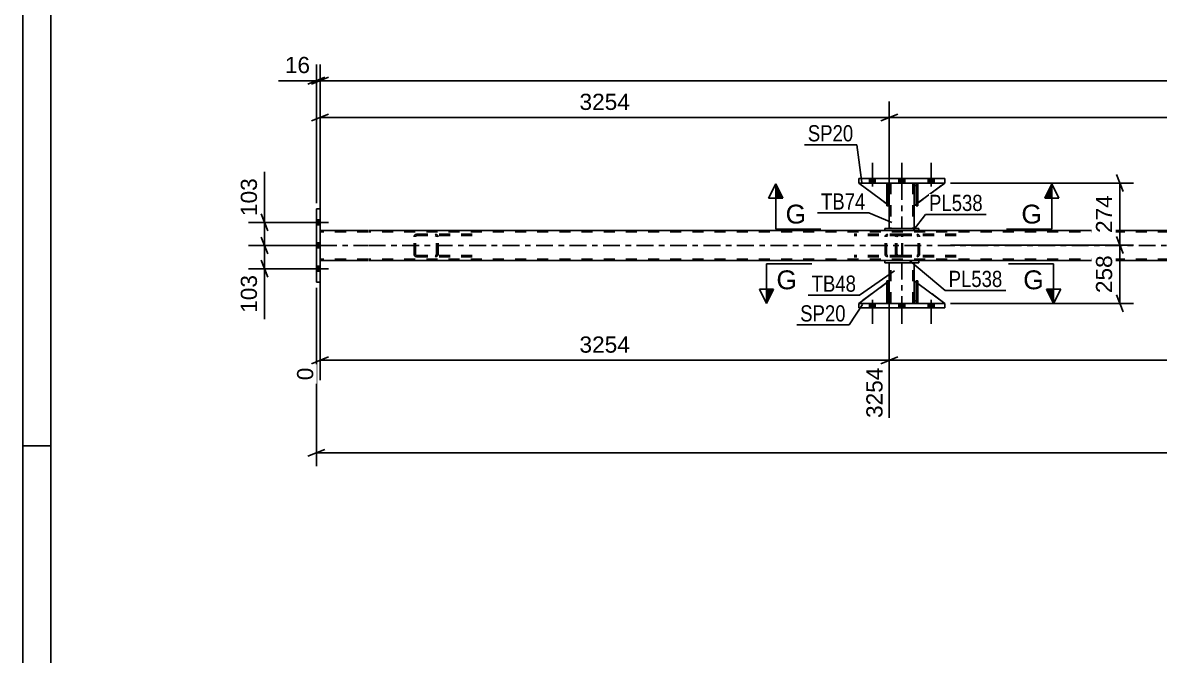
# Model space of a CAD drawing. Header units: millimetres. Extents: x -111 to 730, y -400 to 194.
# Drawn here: x -111.3 to 89.6, y -287.8 to -175.8 of the extents above; entities that cross this region are included whole.
import ezdxf

# ---------------------------------------------------------------- set-up
doc = ezdxf.new("R2010")
doc.units = ezdxf.units.MM
doc.linetypes.add('DXK_LINE_DOT2', pattern=[3.9198, 1.9599, -1.9599])
doc.linetypes.add('DXK_LINE_DOT3', pattern=[5.9187, 2.979, -0.9799, 0.9799, -0.9799])
doc.styles.add('Arial', font='ARIAL.TTF', dxfattribs={"height": 0.2})
doc.styles.add('Arial Narrow', font='ARIALN.TTF', dxfattribs={"height": 0.2})

# ---------------------------------------------------------------- blocks, each defined once
blk = doc.blocks.new('Unknown-203724211-1113')
at = {"color": 5, "linetype": 'Continuous'}
for p, q in [((-111.33, 194.3), (-111.33, -399.7)), ((-106.33, 189.3), (-106.33, -394.7)), ((-106.33, -250.7), (-111.33, -250.7))]:
    blk.add_line(p, q, dxfattribs=at)
blk = doc.blocks.new('Part-203724211-2273 - 2267')
at = {"color": 2, "linetype": 'Continuous'}
for p, q in [((47.1, -212.22), (41.1, -212.22)), ((41.1, -212.62), (41.1, -212.22)), ((47.1, -212.62), (41.1, -212.62)), ((47.1, -212.22), (47.1, -212.62))]:
    blk.add_line(p, q, dxfattribs=at)
blk = doc.blocks.new('Bolt-203724211-2276 - 2267')
at = {"linetype": 'Continuous'}
for points in [[(-58.76, -211.6), (-58.76, -210.72), (-59.4, -210.72), (-59.4, -211.6)], [(-58.76, -211.6), (-58.76, -210.72), (-59.4, -210.72), (-59.4, -211.6)], [(-58.76, -211.6), (-58.76, -210.72), (-59.4, -210.72), (-59.4, -211.6)], [(-58.76, -215.68), (-58.76, -214.8), (-59.4, -214.8), (-59.4, -215.68)], [(-58.76, -215.68), (-58.76, -214.8), (-59.4, -214.8), (-59.4, -215.68)], [(-58.76, -219.8), (-58.76, -218.92), (-59.4, -218.92), (-59.4, -219.8)], [(-58.76, -219.8), (-58.76, -218.92), (-59.4, -218.92), (-59.4, -219.8)], [(-58.76, -219.8), (-58.76, -218.92), (-59.4, -218.92), (-59.4, -219.8)]]:
    blk.add_hatch(color=1, dxfattribs=at).paths.add_polyline_path(points)
at = {"color": 1, "linetype": 'Continuous'}
for p, q in [((-59.4, -210.72), (-58.76, -210.72)), ((-59.4, -210.72), (-58.76, -210.72)), ((-59.4, -210.72), (-58.76, -210.72)), ((-60.56, -211.16), (-57.24, -211.16)), ((-60.56, -211.16), (-57.24, -211.16)), ((-60.56, -211.16), (-57.24, -211.16)), ((-59.4, -211.6), (-58.76, -211.6)), ((-59.4, -211.6), (-58.76, -211.6)), ((-59.4, -211.6), (-58.76, -211.6)), ((-59.4, -214.8), (-58.76, -214.8)), ((-59.4, -214.8), (-58.76, -214.8)), ((-60.56, -215.24), (-57.24, -215.24)), ((-60.56, -215.24), (-57.24, -215.24)), ((-59.4, -215.68), (-58.76, -215.68)), ((-59.4, -215.68), (-58.76, -215.68)), ((-59.4, -218.92), (-58.76, -218.92)), ((-59.4, -218.92), (-58.76, -218.92)), ((-59.4, -218.92), (-58.76, -218.92)), ((-60.56, -219.36), (-57.24, -219.36)), ((-60.56, -219.36), (-57.24, -219.36)), ((-60.56, -219.36), (-57.24, -219.36)), ((-59.4, -219.8), (-58.76, -219.8)), ((-59.4, -219.8), (-58.76, -219.8)), ((-59.4, -219.8), (-58.76, -219.8))]:
    blk.add_line(p, q, dxfattribs=at)
blk = doc.blocks.new('Bolt-203724211-2328 - 2267')
at = {"linetype": 'Continuous'}
for points in [[(39.42, -203.42), (38.38, -203.42), (38.38, -204.22), (39.42, -204.22)], [(39.42, -203.42), (38.38, -203.42), (38.38, -204.22), (39.42, -204.22)], [(39.42, -203.42), (38.38, -203.42), (38.38, -204.22), (39.42, -204.22)], [(44.62, -203.42), (43.58, -203.42), (43.58, -204.22), (44.62, -204.22)], [(44.62, -203.42), (43.58, -203.42), (43.58, -204.22), (44.62, -204.22)], [(49.82, -203.42), (48.78, -203.42), (48.78, -204.22), (49.82, -204.22)], [(49.82, -203.42), (48.78, -203.42), (48.78, -204.22), (49.82, -204.22)], [(49.82, -203.42), (48.78, -203.42), (48.78, -204.22), (49.82, -204.22)]]:
    blk.add_hatch(color=1, dxfattribs=at).paths.add_polyline_path(points)
at = {"color": 1, "linetype": 'Continuous'}
for p, q in [((38.9, -204.82), (38.9, -200.62)), ((38.9, -204.82), (38.9, -200.62)), ((38.9, -204.82), (38.9, -200.62)), ((44.1, -204.82), (44.1, -200.62)), ((44.1, -204.82), (44.1, -200.62)), ((49.3, -204.82), (49.3, -200.62)), ((49.3, -204.82), (49.3, -200.62)), ((49.3, -204.82), (49.3, -200.62)), ((38.38, -204.22), (38.38, -203.42)), ((38.38, -204.22), (38.38, -203.42)), ((38.38, -204.22), (38.38, -203.42)), ((39.42, -204.22), (39.42, -203.42)), ((39.42, -204.22), (39.42, -203.42)), ((39.42, -204.22), (39.42, -203.42)), ((43.58, -204.22), (43.58, -203.42)), ((43.58, -204.22), (43.58, -203.42)), ((44.62, -204.22), (44.62, -203.42)), ((44.62, -204.22), (44.62, -203.42)), ((48.78, -204.22), (48.78, -203.42)), ((48.78, -204.22), (48.78, -203.42)), ((48.78, -204.22), (48.78, -203.42)), ((49.82, -204.22), (49.82, -203.42)), ((49.82, -204.22), (49.82, -203.42)), ((49.82, -204.22), (49.82, -203.42))]:
    blk.add_line(p, q, dxfattribs=at)
blk = doc.blocks.new('Part-203724211-2423 - 2267')
at = {"color": 2, "linetype": 'Continuous'}
for p, q in [((41.9, -204.22), (41.9, -204.82)), ((46.3, -204.22), (46.3, -204.82)), ((41.9, -208.22), (41.9, -212.22)), ((46.3, -208.22), (46.3, -212.22))]:
    blk.add_line(p, q, dxfattribs=at)
at = {"color": 7, "linetype": 'DXK_LINE_DOT2'}
for p, q in [((46.3, -204.22), (41.9, -204.22)), ((41.9, -204.82), (41.9, -208.22)), ((42.14, -204.22), (42.14, -212.22)), ((46.06, -204.22), (46.06, -212.22)), ((46.3, -204.82), (46.3, -208.22)), ((46.3, -212.22), (41.9, -212.22))]:
    blk.add_line(p, q, dxfattribs=at)
at = {"color": 7, "linetype": 'DXK_LINE_DOT3'}
blk.add_line((44.1, -204.22), (44.1, -212.22), dxfattribs=at)
blk = doc.blocks.new('Part-203724211-2353 - 2267')
at = {"color": 7, "linetype": 'DXK_LINE_DOT2'}
for p, q in [((46.9, -204.22), (46.3, -204.82)), ((46.3, -208.22), (51.7, -204.22)), ((46.3, -204.82), (46.3, -208.22)), ((51.7, -204.22), (46.9, -204.22))]:
    blk.add_line(p, q, dxfattribs=at)
blk = doc.blocks.new('Part-203724211-2283 - 2267')
at = {"color": 7, "linetype": 'DXK_LINE_DOT2'}
for p, q in [((-42.1, -213.56), (-42.14, -213.74)), ((-42.14, -216.78), (-42.14, -213.74)), ((-41.89, -213.74), (-41.87, -213.65)), ((-41.89, -216.78), (-41.89, -213.74)), ((-41.87, -213.65), (-41.81, -213.57)), ((-41.63, -213.26), (-41.83, -213.3)), ((-41.81, -213.57), (-41.73, -213.52)), ((-41.73, -213.52), (-41.63, -213.5)), ((-41.63, -213.26), (-31.4, -213.26)), ((-41.63, -213.5), (-31.4, -213.5)), ((-38.2, -213.3), (-38.4, -213.26)), ((-38.4, -213.5), (-38.3, -213.52)), ((-38.3, -213.52), (-38.22, -213.57)), ((-38.22, -213.57), (-38.16, -213.65)), ((-38.16, -213.65), (-38.14, -213.74)), ((-38.14, -216.78), (-38.14, -213.74)), ((-37.89, -213.74), (-37.93, -213.56)), ((-37.89, -216.78), (-37.89, -213.74)), ((-42.14, -216.78), (-42.1, -216.96)), ((-41.87, -216.87), (-41.89, -216.78)), ((-41.81, -216.95), (-41.87, -216.87)), ((-41.73, -217), (-41.81, -216.95)), ((-41.63, -217.02), (-41.73, -217)), ((-41.63, -217.02), (-31.4, -217.02)), ((-38.3, -217), (-38.4, -217.02)), ((-38.22, -216.95), (-38.3, -217)), ((-38.16, -216.87), (-38.22, -216.95)), ((-38.14, -216.78), (-38.16, -216.87)), ((-37.93, -216.96), (-37.89, -216.78)), ((-41.83, -217.22), (-41.63, -217.26)), ((-41.63, -217.26), (-31.4, -217.26)), ((-38.4, -217.26), (-38.2, -217.22))]:
    blk.add_line(p, q, dxfattribs=at)
for centre, start, end in [((-41.65, -213.76), 110.7583, 155.68), ((-38.38, -213.76), 24.32, 69.2417), ((-41.65, -216.76), 204.32, 249.2417), ((-38.38, -216.76), 290.7583, 335.68)]:
    blk.add_arc(centre, 0.496, start, end, dxfattribs=at)
blk = doc.blocks.new('Part-203724211-2284 - 2267')
at = {"color": 2, "linetype": 'Continuous'}
for p, q in [((-50.24, -212.62), (-58.76, -212.62)), ((41.1, -212.62), (-50.14, -212.62)), ((608.77, -212.62), (47.1, -212.62)), ((-50.24, -217.9), (-58.76, -217.9)), ((41.1, -217.9), (-50.14, -217.9)), ((211.36, -217.9), (47.1, -217.9))]:
    blk.add_line(p, q, dxfattribs=at)
at = {"color": 7, "linetype": 'DXK_LINE_DOT2'}
for p, q in [((-58.76, -217.9), (-58.76, -212.62)), ((-50.24, -212.86), (-58.76, -212.86)), ((608.77, -212.86), (-50.14, -212.86)), ((47.1, -212.62), (41.1, -212.62)), ((-50.24, -217.66), (-58.76, -217.66)), ((608.77, -217.66), (-50.14, -217.66)), ((47.1, -217.9), (41.1, -217.9))]:
    blk.add_line(p, q, dxfattribs=at)
at = {"color": 7, "linetype": 'DXK_LINE_DOT3'}
for p, q in [((-58.76, -215.26), (-50.24, -215.26)), ((-50.14, -215.26), (608.77, -215.26))]:
    blk.add_line(p, q, dxfattribs=at)
blk = doc.blocks.new('Part-203724211-2305 - 2267')
at = {"color": 2, "linetype": 'Continuous'}
for p, q in [((46.97, -204.22), (46.65, -204.22)), ((46.65, -204.22), (46.65, -208.22)), ((46.97, -204.22), (46.97, -204.22)), ((46.97, -204.22), (46.97, -208.22)), ((46.97, -208.22), (46.65, -208.22))]:
    blk.add_line(p, q, dxfattribs=at)
at = {"color": 7, "linetype": 'DXK_LINE_DOT2'}
for p, q in [((46.65, -204.22), (46.65, -204.82)), ((46.65, -204.22), (46.65, -204.22)), ((46.97, -204.82), (46.65, -204.82)), ((46.65, -204.82), (46.65, -208.22)), ((46.97, -204.82), (46.97, -204.22)), ((46.97, -204.22), (46.97, -204.22)), ((46.97, -208.22), (46.97, -204.82))]:
    blk.add_line(p, q, dxfattribs=at)
blk = doc.blocks.new('Part-203724211-2307 - 2267')
at = {"color": 7, "linetype": 'DXK_LINE_DOT2'}
for p, q in [((46.65, -204.82), (46.65, -204.22)), ((46.65, -204.22), (46.65, -204.22)), ((46.65, -204.22), (46.65, -208.22)), ((46.65, -204.22), (46.97, -204.22)), ((46.65, -208.22), (46.65, -204.82)), ((46.65, -204.82), (46.97, -204.82)), ((46.97, -204.22), (46.97, -204.82)), ((46.97, -208.22), (46.97, -204.22)), ((46.97, -204.82), (46.97, -208.22)), ((46.65, -208.22), (46.97, -208.22))]:
    blk.add_line(p, q, dxfattribs=at)
blk = doc.blocks.new('Part-203724211-2308 - 2267')
at = {"color": 2, "linetype": 'Continuous'}
for p, q in [((41.45, -207.89), (36.5, -204.22)), ((41.45, -204.37), (41.3, -204.22)), ((41.9, -204.82), (41.77, -204.69)), ((41.9, -204.82), (41.9, -204.82)), ((41.9, -208.22), (41.9, -204.82)), ((41.77, -208.13), (41.9, -208.22)), ((41.9, -208.22), (41.9, -208.22))]:
    blk.add_line(p, q, dxfattribs=at)
at = {"color": 7, "linetype": 'DXK_LINE_DOT2'}
for p, q in [((41.3, -204.22), (36.5, -204.22)), ((36.5, -204.22), (36.5, -204.22)), ((41.3, -204.22), (41.9, -204.82)), ((41.77, -204.69), (41.45, -204.37)), ((41.9, -204.82), (41.9, -208.22)), ((41.77, -208.13), (41.45, -207.89))]:
    blk.add_line(p, q, dxfattribs=at)
blk = doc.blocks.new('Part-203724211-2315 - 2267')
at = {"color": 7, "linetype": 'DXK_LINE_DOT2'}
for p, q in [((43.98, -213.26), (35.66, -213.26)), ((43.98, -213.5), (35.66, -213.5)), ((41.19, -213.56), (41.15, -213.74)), ((41.15, -216.78), (41.15, -213.74)), ((41.4, -213.74), (41.42, -213.65)), ((41.4, -216.78), (41.4, -213.74)), ((41.42, -213.65), (41.48, -213.57)), ((41.65, -213.26), (41.46, -213.3)), ((41.48, -213.57), (41.56, -213.52)), ((41.56, -213.52), (41.65, -213.5)), ((42.99, -213.5), (42.99, -213.26)), ((44.09, -213.3), (43.98, -213.26)), ((43.98, -213.5), (44.03, -213.52)), ((44.03, -213.52), (44.08, -213.57)), ((44.08, -213.57), (44.11, -213.65)), ((44.17, -213.4), (44.09, -213.3)), ((44.11, -213.65), (44.12, -213.74)), ((44.12, -216.78), (44.12, -213.74)), ((44.23, -213.56), (44.17, -213.4)), ((44.25, -213.74), (44.23, -213.56)), ((44.25, -216.78), (44.25, -213.74)), ((43.98, -217.02), (35.66, -217.02)), ((41.15, -216.78), (41.19, -216.96)), ((41.42, -216.87), (41.4, -216.78)), ((41.48, -216.95), (41.42, -216.87)), ((41.56, -217), (41.48, -216.95)), ((41.65, -217.02), (41.56, -217)), ((42.99, -217.26), (42.99, -217.02)), ((44.03, -217), (43.98, -217.02)), ((44.08, -216.95), (44.03, -217)), ((44.11, -216.87), (44.08, -216.95)), ((44.12, -216.78), (44.11, -216.87)), ((44.17, -217.12), (44.23, -216.96)), ((44.23, -216.96), (44.25, -216.78)), ((43.98, -217.26), (35.66, -217.26)), ((41.46, -217.22), (41.65, -217.26)), ((43.98, -217.26), (44.09, -217.22)), ((44.09, -217.22), (44.17, -217.12))]:
    blk.add_line(p, q, dxfattribs=at)
for centre, start, end in [((41.64, -213.76), 111.1943, 156.1508), ((41.64, -216.77), 203.8492, 248.8057)]:
    blk.add_arc(centre, 0.492, start, end, dxfattribs=at)
blk = doc.blocks.new('Bolt-203724211-2322 - 2267')
at = {"linetype": 'Continuous'}
for points in [[(38.38, -226.3), (39.42, -226.3), (39.42, -225.5), (38.38, -225.5)], [(38.38, -226.3), (39.42, -226.3), (39.42, -225.5), (38.38, -225.5)], [(38.38, -226.3), (39.42, -226.3), (39.42, -225.5), (38.38, -225.5)], [(43.58, -226.3), (44.62, -226.3), (44.62, -225.5), (43.58, -225.5)], [(43.58, -226.3), (44.62, -226.3), (44.62, -225.5), (43.58, -225.5)], [(48.78, -226.3), (49.82, -226.3), (49.82, -225.5), (48.78, -225.5)], [(48.78, -226.3), (49.82, -226.3), (49.82, -225.5), (48.78, -225.5)], [(48.78, -226.3), (49.82, -226.3), (49.82, -225.5), (48.78, -225.5)]]:
    blk.add_hatch(color=1, dxfattribs=at).paths.add_polyline_path(points)
at = {"color": 1, "linetype": 'Continuous'}
for p, q in [((38.9, -224.9), (38.9, -229.1)), ((38.9, -224.9), (38.9, -229.1)), ((38.9, -224.9), (38.9, -229.1)), ((44.1, -224.9), (44.1, -229.1)), ((44.1, -224.9), (44.1, -229.1)), ((49.3, -224.9), (49.3, -229.1)), ((49.3, -224.9), (49.3, -229.1)), ((49.3, -224.9), (49.3, -229.1)), ((38.38, -225.5), (38.38, -226.3)), ((38.38, -225.5), (38.38, -226.3)), ((38.38, -225.5), (38.38, -226.3)), ((39.42, -225.5), (39.42, -226.3)), ((39.42, -225.5), (39.42, -226.3)), ((39.42, -225.5), (39.42, -226.3)), ((43.58, -225.5), (43.58, -226.3)), ((43.58, -225.5), (43.58, -226.3)), ((44.62, -225.5), (44.62, -226.3)), ((44.62, -225.5), (44.62, -226.3)), ((48.78, -225.5), (48.78, -226.3)), ((48.78, -225.5), (48.78, -226.3)), ((48.78, -225.5), (48.78, -226.3)), ((49.82, -225.5), (49.82, -226.3)), ((49.82, -225.5), (49.82, -226.3)), ((49.82, -225.5), (49.82, -226.3))]:
    blk.add_line(p, q, dxfattribs=at)
blk = doc.blocks.new('Part-203724211-2351 - 2267')
at = {"color": 7, "linetype": 'DXK_LINE_DOT2'}
for p, q in [((41.9, -208.22), (36.5, -204.22)), ((36.5, -204.22), (41.3, -204.22)), ((41.3, -204.22), (41.9, -204.82)), ((41.9, -204.82), (41.3, -204.22)), ((41.9, -204.82), (41.9, -208.22)), ((41.9, -204.82), (41.9, -204.82)), ((41.9, -204.82), (41.9, -208.22))]:
    blk.add_line(p, q, dxfattribs=at)
blk = doc.blocks.new('Part-203724211-2427 - 2267')
at = {"color": 2, "linetype": 'Continuous'}
for p, q in [((46.3, -224.9), (46.3, -221.5)), ((46.3, -221.5), (46.65, -221.76)), ((51.7, -225.5), (46.97, -222)), ((46.65, -225.25), (46.3, -224.9))]:
    blk.add_line(p, q, dxfattribs=at)
at = {"color": 7, "linetype": 'DXK_LINE_DOT2'}
for p, q in [((46.97, -222), (46.65, -221.76)), ((46.65, -225.25), (46.9, -225.5)), ((46.9, -225.5), (51.7, -225.5))]:
    blk.add_line(p, q, dxfattribs=at)
blk = doc.blocks.new('Part-203724211-2363 - 2267')
at = {"color": 2, "linetype": 'Continuous'}
for p, q in [((36.5, -203.42), (36.5, -204.22)), ((36.5, -203.42), (51.7, -203.42)), ((51.7, -204.22), (36.5, -204.22)), ((51.7, -203.42), (51.7, -204.22))]:
    blk.add_line(p, q, dxfattribs=at)
blk = doc.blocks.new('Part-203724211-2373 - 2267')
at = {"color": 2, "linetype": 'Continuous'}
for p, q in [((41.77, -204.22), (41.45, -204.22)), ((41.45, -204.22), (41.45, -208.22)), ((41.77, -204.22), (41.77, -204.22)), ((41.77, -204.22), (41.77, -208.22)), ((41.77, -208.22), (41.45, -208.22))]:
    blk.add_line(p, q, dxfattribs=at)
at = {"color": 7, "linetype": 'DXK_LINE_DOT2'}
for p, q in [((41.45, -204.22), (41.45, -204.82)), ((41.45, -204.22), (41.45, -204.22)), ((41.77, -204.82), (41.45, -204.82)), ((41.45, -204.82), (41.45, -208.22)), ((41.77, -204.82), (41.77, -204.22)), ((41.77, -204.22), (41.77, -204.22)), ((41.77, -208.22), (41.77, -204.82))]:
    blk.add_line(p, q, dxfattribs=at)
blk = doc.blocks.new('Part-203724211-2391 - 2267')
at = {"color": 2, "linetype": 'Continuous'}
for p, q in [((47.1, -217.9), (41.1, -217.9)), ((41.1, -218.3), (41.1, -217.9)), ((41.1, -218.3), (47.1, -218.3)), ((47.1, -218.3), (47.1, -217.9))]:
    blk.add_line(p, q, dxfattribs=at)
blk = doc.blocks.new('Part-203724211-2396 - 2267')
at = {"color": 2, "linetype": 'Continuous'}
for p, q in [((41.9, -221.5), (41.9, -218.3)), ((46.3, -221.5), (46.3, -218.3)), ((41.9, -225.5), (41.9, -224.9)), ((46.3, -225.5), (46.3, -224.9))]:
    blk.add_line(p, q, dxfattribs=at)
at = {"color": 7, "linetype": 'DXK_LINE_DOT2'}
for p, q in [((46.3, -218.3), (41.9, -218.3)), ((42.14, -225.5), (42.14, -218.3)), ((46.06, -225.5), (46.06, -218.3)), ((41.9, -224.9), (41.9, -221.5)), ((46.3, -224.9), (46.3, -221.5)), ((46.3, -225.5), (41.9, -225.5))]:
    blk.add_line(p, q, dxfattribs=at)
at = {"color": 7, "linetype": 'DXK_LINE_DOT3'}
blk.add_line((44.1, -218.3), (44.1, -225.5), dxfattribs=at)
blk = doc.blocks.new('Part-203724211-2398 - 2267')
at = {"color": 2, "linetype": 'Continuous'}
for p, q in [((46.65, -225.5), (46.65, -221.5)), ((46.65, -221.5), (46.97, -221.5)), ((46.97, -225.5), (46.97, -221.5)), ((46.65, -225.5), (46.65, -225.5)), ((46.97, -225.5), (46.65, -225.5))]:
    blk.add_line(p, q, dxfattribs=at)
at = {"color": 7, "linetype": 'DXK_LINE_DOT2'}
for p, q in [((46.65, -221.5), (46.65, -224.9)), ((46.97, -224.9), (46.97, -221.5)), ((46.65, -224.9), (46.65, -225.5)), ((46.65, -224.9), (46.97, -224.9)), ((46.97, -225.5), (46.97, -224.9)), ((46.65, -225.5), (46.65, -225.5)), ((46.65, -225.5), (46.65, -225.5)), ((46.97, -225.5), (46.97, -225.5))]:
    blk.add_line(p, q, dxfattribs=at)
blk = doc.blocks.new('Part-203724211-2425 - 2267')
at = {"color": 2, "linetype": 'Continuous'}
for p, q in [((41.45, -221.83), (36.5, -225.5)), ((41.9, -221.5), (41.77, -221.59)), ((41.9, -224.9), (41.9, -221.5)), ((41.9, -224.9), (41.77, -225.03)), ((41.9, -224.9), (41.9, -224.9)), ((41.45, -225.35), (41.3, -225.5))]:
    blk.add_line(p, q, dxfattribs=at)
at = {"color": 7, "linetype": 'DXK_LINE_DOT2'}
for p, q in [((41.77, -221.59), (41.45, -221.83)), ((41.9, -224.9), (41.9, -221.5)), ((41.9, -224.9), (41.3, -225.5)), ((41.77, -225.03), (41.45, -225.35)), ((36.5, -225.5), (36.5, -225.5)), ((36.5, -225.5), (41.3, -225.5))]:
    blk.add_line(p, q, dxfattribs=at)
blk = doc.blocks.new('Part-203724211-2426 - 2267')
at = {"color": 7, "linetype": 'DXK_LINE_DOT2'}
for p, q in [((41.9, -221.5), (36.5, -225.5)), ((41.9, -224.9), (41.9, -221.5)), ((41.9, -221.5), (41.9, -224.9)), ((41.3, -225.5), (41.9, -224.9)), ((41.9, -224.9), (41.3, -225.5)), ((41.9, -224.9), (41.9, -224.9)), ((36.5, -225.5), (41.3, -225.5))]:
    blk.add_line(p, q, dxfattribs=at)
blk = doc.blocks.new('Part-203724211-2428 - 2267')
at = {"color": 7, "linetype": 'DXK_LINE_DOT2'}
for p, q in [((46.3, -224.9), (46.3, -221.5)), ((46.3, -221.5), (51.7, -225.5)), ((46.9, -225.5), (46.3, -224.9)), ((51.7, -225.5), (46.9, -225.5))]:
    blk.add_line(p, q, dxfattribs=at)
blk = doc.blocks.new('Part-203724211-2429 - 2267')
at = {"color": 7, "linetype": 'DXK_LINE_DOT2'}
for p, q in [((41.45, -204.82), (41.45, -204.22)), ((41.45, -204.22), (41.45, -204.22)), ((41.45, -204.22), (41.45, -208.22)), ((41.45, -204.22), (41.77, -204.22)), ((41.45, -208.22), (41.45, -204.82)), ((41.45, -204.82), (41.77, -204.82)), ((41.77, -204.22), (41.77, -204.82)), ((41.77, -208.22), (41.77, -204.22)), ((41.77, -204.82), (41.77, -208.22)), ((41.45, -208.22), (41.77, -208.22))]:
    blk.add_line(p, q, dxfattribs=at)
blk = doc.blocks.new('Part-203724211-2433 - 2267')
at = {"color": 2, "linetype": 'Continuous'}
for p, q in [((-59.4, -208.76), (-58.76, -208.76)), ((-59.4, -221.76), (-59.4, -208.76)), ((-58.76, -221.76), (-58.76, -208.76)), ((-58.76, -221.76), (-59.4, -221.76))]:
    blk.add_line(p, q, dxfattribs=at)
at = {"color": 7, "linetype": 'DXK_LINE_DOT2'}
for p, q in [((-59.4, -221.76), (-59.4, -208.76)), ((-58.76, -208.76), (-58.76, -221.76))]:
    blk.add_line(p, q, dxfattribs=at)
blk = doc.blocks.new('Part-203724211-2438 - 2267')
at = {"color": 2, "linetype": 'Continuous'}
for p, q in [((36.5, -226.3), (36.5, -225.5)), ((36.5, -225.5), (51.7, -225.5)), ((51.7, -226.3), (36.5, -226.3)), ((51.7, -226.3), (51.7, -225.5))]:
    blk.add_line(p, q, dxfattribs=at)
blk = doc.blocks.new('Part-203724211-2439 - 2267')
at = {"color": 7, "linetype": 'DXK_LINE_DOT2'}
for p, q in [((43.03, -213.56), (42.99, -213.74)), ((42.99, -216.78), (42.99, -213.74)), ((43.25, -213.74), (43.27, -213.65)), ((43.25, -216.78), (43.25, -213.74)), ((43.27, -213.65), (43.32, -213.57)), ((43.5, -213.26), (43.31, -213.3)), ((43.32, -213.57), (43.4, -213.52)), ((43.4, -213.52), (43.5, -213.5)), ((53.73, -213.26), (43.5, -213.26)), ((53.73, -213.5), (43.5, -213.5)), ((46.93, -213.3), (46.74, -213.26)), ((46.74, -213.5), (46.83, -213.52)), ((46.83, -213.52), (46.92, -213.57)), ((46.92, -213.57), (46.97, -213.65)), ((46.97, -213.65), (46.99, -213.74)), ((46.99, -216.78), (46.99, -213.74)), ((47.25, -213.74), (47.21, -213.56)), ((47.25, -216.78), (47.25, -213.74)), ((42.99, -216.78), (43.03, -216.96)), ((43.27, -216.87), (43.25, -216.78)), ((43.32, -216.95), (43.27, -216.87)), ((43.4, -217), (43.32, -216.95)), ((43.5, -217.02), (43.4, -217)), ((53.73, -217.02), (43.5, -217.02)), ((46.83, -217), (46.74, -217.02)), ((46.92, -216.95), (46.83, -217)), ((46.97, -216.87), (46.92, -216.95)), ((46.99, -216.78), (46.97, -216.87)), ((47.21, -216.96), (47.25, -216.78)), ((43.31, -217.22), (43.5, -217.26)), ((53.73, -217.26), (43.5, -217.26)), ((46.74, -217.26), (46.93, -217.22))]:
    blk.add_line(p, q, dxfattribs=at)
for centre, start, end in [((43.48, -213.76), 110.7583, 155.68), ((46.76, -213.76), 24.32, 69.2417), ((43.48, -216.76), 204.32, 249.2417), ((46.76, -216.76), 290.7583, 335.68)]:
    blk.add_arc(centre, 0.496, start, end, dxfattribs=at)
blk = doc.blocks.new('Part-203724211-2446 - 2267')
at = {"color": 2, "linetype": 'Continuous'}
for p, q in [((46.65, -204.47), (46.3, -204.82)), ((46.3, -204.82), (46.3, -208.22)), ((51.7, -204.22), (46.97, -207.72)), ((46.3, -208.22), (46.65, -207.96))]:
    blk.add_line(p, q, dxfattribs=at)
at = {"color": 7, "linetype": 'DXK_LINE_DOT2'}
for p, q in [((46.9, -204.22), (46.65, -204.47)), ((51.7, -204.22), (46.9, -204.22)), ((51.7, -204.22), (51.7, -204.22)), ((51.7, -204.22), (51.7, -204.22)), ((46.97, -207.72), (46.65, -207.96))]:
    blk.add_line(p, q, dxfattribs=at)
blk = doc.blocks.new('Part-203724211-2476 - 2267')
at = {"color": 7, "linetype": 'DXK_LINE_DOT2'}
for p, q in [((41.45, -221.5), (41.77, -221.5)), ((41.45, -224.9), (41.45, -221.5)), ((41.45, -221.5), (41.45, -225.5)), ((41.77, -221.5), (41.77, -224.9)), ((41.77, -225.5), (41.77, -221.59)), ((41.77, -224.9), (41.45, -224.9)), ((41.45, -225.5), (41.45, -224.9)), ((41.77, -224.9), (41.77, -225.5)), ((41.77, -225.5), (41.45, -225.5)), ((41.77, -225.5), (41.77, -225.5))]:
    blk.add_line(p, q, dxfattribs=at)
blk = doc.blocks.new('Part-203724211-2492 - 2267')
at = {"color": 2, "linetype": 'Continuous'}
for p, q in [((41.45, -225.5), (41.45, -221.5)), ((41.45, -221.5), (41.77, -221.5)), ((41.77, -225.5), (41.77, -221.5)), ((41.45, -225.5), (41.45, -225.5)), ((41.77, -225.5), (41.45, -225.5))]:
    blk.add_line(p, q, dxfattribs=at)
at = {"color": 7, "linetype": 'DXK_LINE_DOT2'}
for p, q in [((41.45, -221.5), (41.45, -224.9)), ((41.77, -224.9), (41.77, -221.5)), ((41.45, -224.9), (41.45, -225.5)), ((41.45, -224.9), (41.77, -224.9)), ((41.77, -225.5), (41.77, -224.9)), ((41.45, -225.5), (41.45, -225.5)), ((41.45, -225.5), (41.45, -225.5)), ((41.77, -225.5), (41.77, -225.5))]:
    blk.add_line(p, q, dxfattribs=at)
blk = doc.blocks.new('Part-203724211-2514 - 2267')
at = {"color": 7, "linetype": 'DXK_LINE_DOT2'}
for p, q in [((46.97, -221.5), (46.65, -221.5)), ((46.65, -224.9), (46.65, -221.5)), ((46.65, -221.5), (46.65, -225.5)), ((46.97, -221.5), (46.97, -224.9)), ((46.97, -225.5), (46.97, -221.5)), ((46.97, -224.9), (46.65, -224.9)), ((46.65, -225.5), (46.65, -224.9)), ((46.97, -224.9), (46.97, -225.5)), ((46.97, -225.5), (46.65, -225.5)), ((46.97, -225.5), (46.97, -225.5))]:
    blk.add_line(p, q, dxfattribs=at)
blk = doc.blocks.new('StraightDimension-203724211-2702 - 2267')
at = {"color": 7, "linetype": 'Continuous'}
for p, q in [((82.05, -213.68), (83.25, -216.68)), ((52.7, -215.18), (85.05, -215.18)), ((82.65, -225.5), (82.65, -215.18)), ((83.25, -227), (82.05, -224)), ((52.7, -225.5), (85.05, -225.5))]:
    blk.add_line(p, q, dxfattribs=at)
at = {"color": 0}
blk.add_wipeout([(81.9, -216.41), (77.7, -216.41), (77.7, -224.28), (81.9, -224.28)], dxfattribs=at)
at = {"color": 3, "style": 'Arial'}
blk.add_text('258', height=2.865, rotation=90.0002, dxfattribs=at).set_placement((81.3, -223.68))
blk = doc.blocks.new('StraightDimension-203724211-2722 - 2267')
at = {"color": 7, "linetype": 'Continuous'}
for p, q in [((82.05, -202.72), (83.25, -205.72)), ((52.7, -204.22), (85.05, -204.22)), ((82.65, -215.18), (82.65, -204.22)), ((83.25, -216.68), (82.05, -213.68)), ((52.7, -215.18), (85.05, -215.18))]:
    blk.add_line(p, q, dxfattribs=at)
at = {"color": 0}
blk.add_wipeout([(81.9, -205.76), (77.7, -205.76), (77.7, -213.64), (81.9, -213.64)], dxfattribs=at)
at = {"color": 3, "style": 'Arial'}
blk.add_text('274', height=2.865, rotation=90.0002, dxfattribs=at).set_placement((81.3, -213.04))
blk = doc.blocks.new('StraightDimension-203724211-2579 - 2267')
at = {"color": 7, "linetype": 'Continuous'}
for p, q in [((41.9, -219.3), (41.9, -245.77)), ((212.16, -219.3), (212.16, -245.77)), ((43.4, -234.97), (40.4, -236.17)), ((210.66, -236.17), (213.66, -234.97)), ((41.9, -235.57), (212.16, -235.57))]:
    blk.add_line(p, q, dxfattribs=at)
at = {"color": 0}
blk.add_wipeout([(132.08, -234.82), (132.08, -230.62), (121.98, -230.62), (121.98, -234.82)], dxfattribs=at)
at = {"color": 0, "linetype": 'Continuous'}
blk.add_wipeout([(211.56, -236.27), (207.36, -236.27), (207.36, -246.37), (211.56, -246.37)], dxfattribs=at)
at = {"color": 3, "style": 'Arial'}
blk.add_text('4257', height=2.865, dxfattribs=at).set_placement((122.58, -234.22))
at = {"color": 3, "linetype": 'Continuous', "style": 'Arial'}
blk.add_text('7510', height=2.865, rotation=90.0002, dxfattribs=at).set_placement((210.96, -245.77))
blk = doc.blocks.new('StraightDimension-203724211-2643 - 2267')
at = {"color": 7, "linetype": 'Continuous'}
for p, q in [((-58.76, -211.62), (-58.76, -189.77)), ((41.9, -211.22), (41.9, -189.77)), ((-57.26, -192.02), (-60.26, -193.22)), ((-58.76, -192.62), (41.9, -192.62)), ((40.4, -193.22), (43.4, -192.02))]:
    blk.add_line(p, q, dxfattribs=at)
at = {"color": 0}
blk.add_wipeout([(-3.39, -191.87), (-3.39, -187.67), (-13.48, -187.67), (-13.48, -191.87)], dxfattribs=at)
at = {"color": 3, "style": 'Arial'}
blk.add_text('3254', height=2.865, dxfattribs=at).set_placement((-12.88, -191.27))
blk = doc.blocks.new('StraightDimension-203724211-2558 - 2267')
at = {"color": 7, "linetype": 'Continuous'}
for p, q in [((-59.4, -222.76), (-59.4, -254.33)), ((-57.9, -251.33), (-60.9, -252.53)), ((-59.4, -251.93), (618.03, -251.93))]:
    blk.add_line(p, q, dxfattribs=at)
blk = doc.blocks.new('StraightDimension-203724211-2569 - 2267')
at = {"color": 7, "linetype": 'Continuous'}
for p, q in [((-58.76, -218.9), (-58.76, -239.1)), ((41.9, -219.3), (41.9, -245.77)), ((-57.26, -234.97), (-60.26, -236.17)), ((40.4, -236.17), (43.4, -234.97)), ((-58.76, -235.57), (41.9, -235.57))]:
    blk.add_line(p, q, dxfattribs=at)
at = {"color": 0}
blk.add_wipeout([(-3.39, -234.82), (-3.39, -230.62), (-13.48, -230.62), (-13.48, -234.82)], dxfattribs=at)
at = {"color": 0, "linetype": 'Continuous'}
for points in [[(-59.36, -236.27), (-63.56, -236.27), (-63.56, -239.7), (-59.36, -239.7)], [(41.3, -236.27), (37.1, -236.27), (37.1, -246.37), (41.3, -246.37)]]:
    blk.add_wipeout(points, dxfattribs=at)
at = {"color": 3, "style": 'Arial'}
blk.add_text('3254', height=2.865, dxfattribs=at).set_placement((-12.88, -234.22))
at = {"color": 3, "linetype": 'Continuous', "style": 'Arial'}
for s, height, p in [('0', 2.87, (-59.96, -239.1)), ('3254', 2.865, (40.7, -245.77))]:
    blk.add_text(s, height=height, rotation=90.0002, dxfattribs=at).set_placement(p)
blk = doc.blocks.new('StraightDimension-203724211-2633 - 2267')
at = {"color": 7, "linetype": 'Continuous'}
for p, q in [((41.9, -211.22), (41.9, -189.77)), ((212.16, -211.22), (212.16, -189.77)), ((43.4, -192.02), (40.4, -193.22)), ((41.9, -192.62), (212.16, -192.62)), ((210.66, -193.22), (213.66, -192.02))]:
    blk.add_line(p, q, dxfattribs=at)
at = {"color": 0}
blk.add_wipeout([(132.08, -191.87), (132.08, -187.67), (121.98, -187.67), (121.98, -191.87)], dxfattribs=at)
at = {"color": 3, "style": 'Arial'}
blk.add_text('4257', height=2.865, dxfattribs=at).set_placement((122.58, -191.27))
blk = doc.blocks.new('StraightDimension-203724211-2654 - 2267')
at = {"color": 7, "linetype": 'Continuous'}
for p, q in [((-69.16, -213.76), (-67.96, -216.76)), ((-60.4, -215.26), (-71.41, -215.26)), ((-68.56, -219.36), (-68.56, -215.26)), ((-67.96, -220.86), (-69.16, -217.86)), ((-60.4, -219.36), (-71.41, -219.36))]:
    blk.add_line(p, q, dxfattribs=at)
at = {"color": 0}
blk.add_wipeout([(-69.31, -219.89), (-73.51, -219.89), (-73.51, -227.76), (-69.31, -227.76)], dxfattribs=at)
at = {"color": 7, "linetype": 'Continuous'}
blk.add_line((-68.56, -219.36), (-68.56, -228.28), dxfattribs=at)
blk.add_line((-68.56, -219.36), (-68.56, -228.28), dxfattribs=at)
at = {"color": 3, "style": 'Arial'}
blk.add_text('103', height=2.865, rotation=90.0002, dxfattribs=at).set_placement((-69.91, -227.16))
blk = doc.blocks.new('StraightDimension-203724211-2662 - 2267')
at = {"color": 7, "linetype": 'Continuous'}
for p, q in [((-69.16, -209.66), (-67.96, -212.66)), ((-60.4, -211.16), (-71.41, -211.16)), ((-68.56, -215.26), (-68.56, -211.16)), ((-67.96, -216.76), (-69.16, -213.76)), ((-60.4, -215.26), (-71.41, -215.26))]:
    blk.add_line(p, q, dxfattribs=at)
at = {"color": 0}
blk.add_wipeout([(-69.31, -202.76), (-73.51, -202.76), (-73.51, -210.64), (-69.31, -210.64)], dxfattribs=at)
at = {"color": 7, "linetype": 'Continuous'}
blk.add_line((-68.56, -211.16), (-68.56, -202.24), dxfattribs=at)
blk.add_line((-68.56, -211.16), (-68.56, -202.24), dxfattribs=at)
at = {"color": 3, "style": 'Arial'}
blk.add_text('103', height=2.865, rotation=90.0002, dxfattribs=at).set_placement((-69.91, -210.04))
blk = doc.blocks.new('StraightDimension-203724211-2681 - 2267')
at = {"color": 7, "linetype": 'Continuous'}
for p, q in [((-58.76, -220.76), (-58.76, -183.25)), ((-57.26, -185.5), (-60.26, -186.7)), ((-58.76, -186.1), (617.39, -186.1))]:
    blk.add_line(p, q, dxfattribs=at)
blk = doc.blocks.new('StraightDimension-203724211-2691 - 2267')
at = {"color": 7, "linetype": 'Continuous'}
for p, q in [((-59.4, -207.76), (-59.4, -183.25)), ((-58.76, -220.76), (-58.76, -183.25)), ((-60.9, -186.7), (-57.9, -185.5)), ((-57.26, -185.5), (-60.26, -186.7)), ((-59.4, -186.1), (-58.76, -186.1))]:
    blk.add_line(p, q, dxfattribs=at)
at = {"color": 0}
blk.add_wipeout([(-59.93, -185.35), (-59.93, -181.15), (-65.58, -181.15), (-65.58, -185.35)], dxfattribs=at)
at = {"color": 7, "linetype": 'Continuous'}
blk.add_line((-59.4, -186.1), (-66.1, -186.1), dxfattribs=at)
blk.add_line((-59.4, -186.1), (-66.1, -186.1), dxfattribs=at)
at = {"color": 3, "style": 'Arial'}
blk.add_text('16', height=2.865, dxfattribs=at).set_placement((-64.98, -184.75))
blk = doc.blocks.new('Mark-203724211-2269 - 2267')
at = {"color": 0}
blk.add_wipeout([(58.43, -209.15), (58.43, -206.15), (48.92, -206.15), (48.92, -209.15)], dxfattribs=at)
blk.add_wipeout([(58.43, -209.15), (58.43, -206.15), (48.92, -206.15), (48.92, -209.15)], dxfattribs=at)
at = {"color": 30, "linetype": 'Continuous'}
for p, q in [((46.12, -212.58), (48.32, -209.75)), ((48.32, -209.75), (59.03, -209.75))]:
    blk.add_line(p, q, dxfattribs=at)
at = {"color": 3, "style": 'Arial Narrow'}
blk.add_text('PL538', height=2.863, dxfattribs=at).set_placement((48.92, -209.15))
blk = doc.blocks.new('Mark-203724211-2392 - 2267')
at = {"color": 0}
blk.add_wipeout([(36.02, -223.44), (36.02, -220.44), (28.16, -220.44), (28.16, -223.44)], dxfattribs=at)
blk.add_wipeout([(36.02, -223.44), (36.02, -220.44), (28.16, -220.44), (28.16, -223.44)], dxfattribs=at)
at = {"color": 30, "linetype": 'Continuous'}
for p in [(42.79, -219.75), (27.56, -224.04)]:
    blk.add_line(p, (36.62, -224.04), dxfattribs=at)
at = {"color": 3, "style": 'Arial Narrow'}
blk.add_text('TB48', height=2.863, dxfattribs=at).set_placement((28.16, -223.44))
blk = doc.blocks.new('Mark-203724211-2359 - 2267')
at = {"color": 0}
blk.add_wipeout([(35.53, -196.83), (35.53, -193.83), (27.49, -193.83), (27.49, -196.83)], dxfattribs=at)
blk.add_wipeout([(35.53, -196.83), (35.53, -193.83), (27.49, -193.83), (27.49, -196.83)], dxfattribs=at)
at = {"color": 30, "linetype": 'Continuous'}
for p in [(26.89, -197.43), (37.06, -204.11)]:
    blk.add_line(p, (36.13, -197.43), dxfattribs=at)
at = {"color": 3, "style": 'Arial Narrow'}
blk.add_text('SP20', height=2.863, dxfattribs=at).set_placement((27.49, -196.83))
blk = doc.blocks.new('Mark-203724211-2387 - 2267')
at = {"color": 0}
blk.add_wipeout([(61.89, -222.6), (61.89, -219.6), (52.39, -219.6), (52.39, -222.6)], dxfattribs=at)
blk.add_wipeout([(61.89, -222.6), (61.89, -219.6), (52.39, -219.6), (52.39, -222.6)], dxfattribs=at)
at = {"color": 30, "linetype": 'Continuous'}
for p, q in [((45.52, -217.99), (51.79, -223.2)), ((51.79, -223.2), (62.49, -223.2))]:
    blk.add_line(p, q, dxfattribs=at)
at = {"color": 3, "style": 'Arial Narrow'}
blk.add_text('PL538', height=2.863, dxfattribs=at).set_placement((52.39, -222.6))
blk = doc.blocks.new('Mark-203724211-2419 - 2267')
at = {"color": 0}
blk.add_wipeout([(37.67, -208.9), (37.67, -205.9), (29.82, -205.9), (29.82, -208.9)], dxfattribs=at)
blk.add_wipeout([(37.67, -208.9), (37.67, -205.9), (29.82, -205.9), (29.82, -208.9)], dxfattribs=at)
at = {"color": 30, "linetype": 'Continuous'}
for p in [(29.22, -209.5), (42.35, -211.21)]:
    blk.add_line(p, (38.27, -209.5), dxfattribs=at)
at = {"color": 3, "style": 'Arial Narrow'}
blk.add_text('TB74', height=2.863, dxfattribs=at).set_placement((29.82, -208.9))
blk = doc.blocks.new('Mark-203724211-2434 - 2267')
at = {"color": 0}
blk.add_wipeout([(34.18, -228.7), (34.18, -225.7), (26.14, -225.7), (26.14, -228.7)], dxfattribs=at)
blk.add_wipeout([(34.18, -228.7), (34.18, -225.7), (26.14, -225.7), (26.14, -228.7)], dxfattribs=at)
at = {"color": 30, "linetype": 'Continuous'}
for p in [(37.14, -225.72), (25.54, -229.3)]:
    blk.add_line(p, (34.78, -229.3), dxfattribs=at)
at = {"color": 3, "style": 'Arial Narrow'}
blk.add_text('SP20', height=2.863, dxfattribs=at).set_placement((26.14, -228.7))
blk = doc.blocks.new('SectionMark-203724211-2763 - 2267')
at = {"color": 6, "linetype": 'Continuous'}
for p, q in [((20.19, -218.5), (20.19, -225.5)), ((70.96, -218.5), (70.96, -225.5)), ((20.19, -225.5), (18.94, -223)), ((72.21, -223), (70.96, -225.5))]:
    blk.add_line(p, q, dxfattribs=at)
at = {"color": 0, "linetype": 'Continuous'}
for points in [[(25.57, -223), (25.57, -219.5), (21.94, -219.5), (21.94, -223)], [(69.21, -223), (69.21, -219.5), (65.58, -219.5), (65.58, -223)]]:
    blk.add_wipeout(points, dxfattribs=at)
at = {"linetype": 'Continuous'}
for points in [[(20.19, -223), (21.44, -223), (20.19, -225.5)], [(69.71, -223), (70.96, -223), (70.96, -225.5)]]:
    blk.add_hatch(color=6, dxfattribs=at).paths.add_polyline_path(points)
at = {"color": 6, "linetype": 'Continuous'}
for p, q in [((20.19, -218.5), (28.19, -218.5)), ((70.96, -218.5), (62.96, -218.5)), ((21.44, -223), (18.94, -223)), ((20.19, -225.5), (21.44, -223)), ((69.71, -223), (72.21, -223)), ((70.96, -225.5), (69.71, -223))]:
    blk.add_line(p, q, dxfattribs=at)
at = {"color": 3, "linetype": 'Continuous', "style": 'Arial'}
for p in [(21.94, -223), (65.58, -223)]:
    blk.add_text('G', height=3.34, dxfattribs=at).set_placement(p)
blk = doc.blocks.new('SectionMark-203724211-2771 - 2267')
at = {"color": 6, "linetype": 'Continuous'}
for p, q in [((20.56, -206.87), (21.81, -204.37)), ((21.81, -212.37), (21.81, -204.37)), ((70.63, -212.37), (70.63, -204.37)), ((70.63, -204.37), (71.88, -206.87))]:
    blk.add_line(p, q, dxfattribs=at)
at = {"color": 0, "linetype": 'Continuous'}
for points in [[(27.19, -211.37), (27.19, -207.87), (23.56, -207.87), (23.56, -211.37)], [(68.88, -211.37), (68.88, -207.87), (65.25, -207.87), (65.25, -211.37)]]:
    blk.add_wipeout(points, dxfattribs=at)
at = {"linetype": 'Continuous'}
for points in [[(23.06, -206.87), (21.81, -206.87), (21.81, -204.37)], [(70.63, -206.87), (69.38, -206.87), (70.63, -204.37)]]:
    blk.add_hatch(color=6, dxfattribs=at).paths.add_polyline_path(points)
at = {"color": 6, "linetype": 'Continuous'}
for p, q in [((21.81, -204.37), (23.06, -206.87)), ((70.63, -204.37), (69.38, -206.87)), ((23.06, -206.87), (20.56, -206.87)), ((69.38, -206.87), (71.88, -206.87)), ((21.81, -212.37), (29.81, -212.37)), ((70.63, -212.37), (62.63, -212.37))]:
    blk.add_line(p, q, dxfattribs=at)
at = {"color": 3, "linetype": 'Continuous', "style": 'Arial'}
for p in [(23.56, -211.37), (65.25, -211.37)]:
    blk.add_text('G', height=3.34, dxfattribs=at).set_placement(p)

msp = doc.modelspace()

# ---------------------------------------------------------------- block references
for name in ['Unknown-203724211-1113', 'Bolt-203724211-2328 - 2267', 'Part-203724211-2363 - 2267', 'Part-203724211-2308 - 2267', 'Part-203724211-2351 - 2267', 'Part-203724211-2373 - 2267', 'Part-203724211-2429 - 2267', 'Part-203724211-2423 - 2267', 'Part-203724211-2353 - 2267', 'Part-203724211-2446 - 2267', 'Part-203724211-2305 - 2267', 'Part-203724211-2307 - 2267', 'Part-203724211-2433 - 2267', 'Bolt-203724211-2276 - 2267', 'Part-203724211-2284 - 2267', 'Part-203724211-2273 - 2267', 'Part-203724211-2283 - 2267', 'Part-203724211-2315 - 2267', 'Part-203724211-2439 - 2267', 'Part-203724211-2391 - 2267', 'Part-203724211-2396 - 2267', 'Part-203724211-2425 - 2267', 'Part-203724211-2426 - 2267', 'Part-203724211-2476 - 2267', 'Part-203724211-2492 - 2267', 'Part-203724211-2427 - 2267', 'Part-203724211-2428 - 2267', 'Part-203724211-2398 - 2267', 'Part-203724211-2514 - 2267', 'Bolt-203724211-2322 - 2267', 'Part-203724211-2438 - 2267']:
    msp.add_blockref(name, (0, 0))

# ---------------------------------------------------------------- next in the draw order: block references
for name in ['StraightDimension-203724211-2643 - 2267', 'StraightDimension-203724211-2702 - 2267']:
    msp.add_blockref(name, (0, 0))

# ---------------------------------------------------------------- next in the draw order: block references
for name in ['StraightDimension-203724211-2722 - 2267', 'StraightDimension-203724211-2579 - 2267']:
    msp.add_blockref(name, (0, 0))

# ---------------------------------------------------------------- next in the draw order: block references
for name in ['StraightDimension-203724211-2633 - 2267', 'StraightDimension-203724211-2558 - 2267']:
    msp.add_blockref(name, (0, 0))

# ---------------------------------------------------------------- next in the draw order: block references
msp.add_blockref('StraightDimension-203724211-2569 - 2267', (0, 0))

# ---------------------------------------------------------------- next in the draw order: block references
for name in ['StraightDimension-203724211-2654 - 2267', 'Mark-203724211-2434 - 2267']:
    msp.add_blockref(name, (0, 0))

# ---------------------------------------------------------------- next in the draw order: block references
msp.add_blockref('StraightDimension-203724211-2662 - 2267', (0, 0))

# ---------------------------------------------------------------- next in the draw order: block references
msp.add_blockref('StraightDimension-203724211-2681 - 2267', (0, 0))

# ---------------------------------------------------------------- next in the draw order: block references
for name in ['StraightDimension-203724211-2691 - 2267', 'Mark-203724211-2359 - 2267', 'Mark-203724211-2419 - 2267', 'Mark-203724211-2269 - 2267', 'Mark-203724211-2387 - 2267', 'Mark-203724211-2392 - 2267']:
    msp.add_blockref(name, (0, 0))

# ---------------------------------------------------------------- next in the draw order: block references
for name in ['SectionMark-203724211-2771 - 2267', 'SectionMark-203724211-2763 - 2267']:
    msp.add_blockref(name, (0, 0))

doc.saveas('drawing.dxf')
